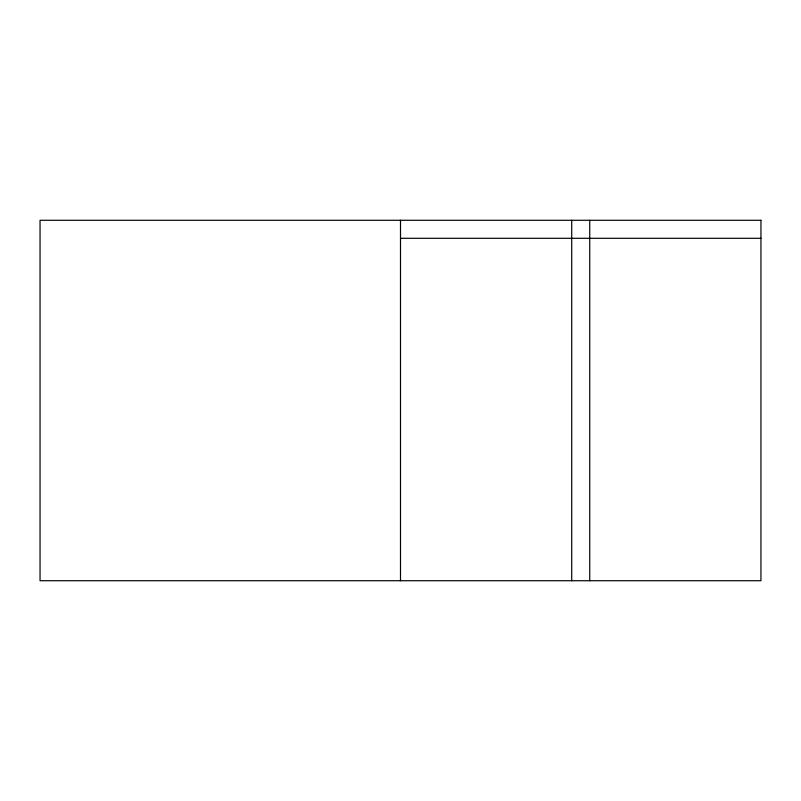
<?xml version="1.0" encoding="UTF-8"?>
<svg xmlns="http://www.w3.org/2000/svg" width="801" height="801" viewBox="0 0 801 801"><rect width="100%" height="100%" fill="white"/><g stroke="black" fill="none" stroke-linecap="round" stroke-linejoin="round"><path stroke-width="1.2" d="M400.5 238.297L760.95 238.297M589.736 220.275L589.736 580.725M571.714 220.275L571.714 580.725M400.5 220.275L400.5 580.725M760.95 220.275L40.05 220.275L40.05 580.725L760.95 580.725L760.95 220.275"/></g></svg>
